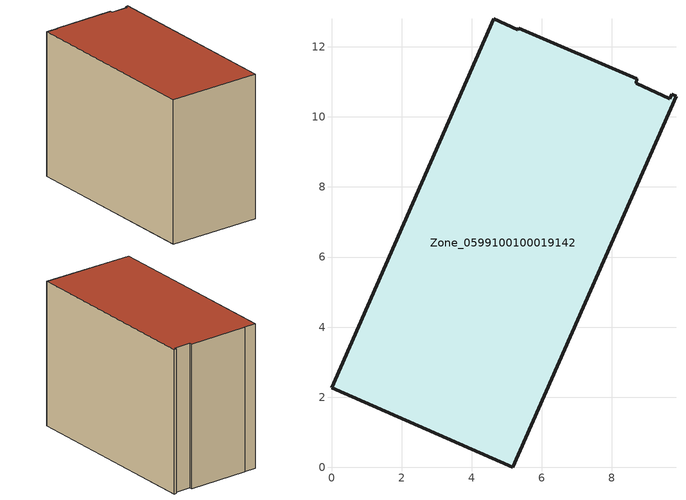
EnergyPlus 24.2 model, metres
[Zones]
Zone_0599100100019142
 floor ground (C_G): 0,2.28 4.63,12.8 5.32,12.49 5.35,12.54 8.71,11.09 8.7,10.95 9.65,10.52 9.71,10.65 9.83,10.59 5.17,0 z0
 wall outside (C_F): 5.17,0 9.83,10.59 9.71,10.65 9.65,10.52 8.7,10.95 8.71,11.09 5.35,12.54 5.32,12.49 4.63,12.8 0,2.28 5.17,0 z0:8.71
 roof outside (C_R): 4.63,12.8 0,2.28 5.17,0 9.83,10.59 9.71,10.65 9.65,10.52 8.7,10.95 8.71,11.09 5.35,12.54 5.32,12.49 z8.71
[BUILDING]
Pand.0599100100019142: North Axis=0; Terrain=City; Loads Convergence Tolerance Value=0.04; Temperature Convergence Tolerance Value=0.4; Solar Distribution=FullExterior; Maximum Number of Warmup Days=25; Minimum Number of Warmup Days=1
[Site:Location]
Rotterdam.The.Hague.AP_ZH_NLD Design_Conditions: Latitude=51.96; Longitude=4.45; Time Zone=1; Elevation=-4.5
[SITE:GROUNDTEMPERATURE:BUILDINGSURFACE]
18, 18, 18, 18, 18, 18, 18, 18, 18, 18, 18, 18
[MATERIAL] Thermal Absorptance=0.9; Solar Absorptance=0.7; Visible Absorptance=0.7
Name | Roughness | Thickness | Conductivity | Density | Specific Heat
G.TC.2015-2018 | MediumSmooth | 0.15 | 0.0428571 | 540 | 1210
F.TC.2015-2018 | Rough | 0.3 | 0.0666667 | 1920 | 840
R.TC.2015-2018 | MediumRough | 0.2 | 0.0333333 | 1500 | 1000
[CONSTRUCTION]
C_G: G.TC.2015-2018
C_F: F.TC.2015-2018
C_R: R.TC.2015-2018
[ZONE]
Zone_0599100100019142: Type=1; Multiplier=1; Ceiling Height=Autocalculate; Volume=Autocalculate; Floor Area=autocalculate; Part of Total Floor Area=Yes
[ZONEINFILTRATION:DESIGNFLOWRATE]
Infil_Zone_0599100100019142: Zone or ZoneList or Space or SpaceList=Zone_0599100100019142; Schedule=AlwaysOn; Design Flow Rate Calculation Method=Flow/Area; Flow Rate per Floor Area=0.0015; Constant Term Coefficient=1; Temperature Term Coefficient=0; Velocity Term Coefficient=0; Velocity Squared Term Coefficient=0
[HVACTEMPLATE:ZONE:IDEALLOADSAIRSYSTEM]
Zone_0599100100019142: Maximum Heating Supply Air Temperature=50; Minimum Cooling Supply Air Temperature=13; Maximum Heating Supply Air Humidity Ratio=0.0156; Minimum Cooling Supply Air Humidity Ratio=0.0077; Heating Limit=NoLimit; Cooling Limit=NoLimit; Dehumidification Control Type=ConstantSensibleHeatRatio; Cooling Sensible Heat Ratio=0.7; Dehumidification Setpoint=60; Humidification Control Type=None; Humidification Setpoint=30; Outdoor Air Method=None; Outdoor Air Flow Rate per Person=0.00944; Outdoor Air Flow Rate per Zone Floor Area=0; Outdoor Air Flow Rate per Zone=0; Demand Controlled Ventilation Type=None; Outdoor Air Economizer Type=NoEconomizer; Heat Recovery Type=None; Sensible Heat Recovery Effectiveness=0.7; Latent Heat Recovery Effectiveness=0.65
[ZONECONTROL:THERMOSTAT]
ThermostatControl_Zone_0599100100019142: Zone or ZoneList=Zone_0599100100019142; Control Type Schedule=DualSetpointControlType; Control 1=Thermostat_Zone_0599100100019142; Temperature Difference Between Cutout And Setpoint=0
[THERMOSTATSETPOINT:DUALSETPOINT]
Thermostat_Zone_0599100100019142: Heating Setpoint Temperature Schedule=HeatingSetpoint_Zone_0599100100019142; Cooling Setpoint Temperature Schedule=CoolingSetpoint_Zone_0599100100019142
[SCHEDULE:COMPACT]
HeatingSetpoint_Zone_0599100100019142: Through: 12/31, For: AllDays, Until: 24:00, 21
CoolingSetpoint_Zone_0599100100019142: Through: 12/31, For: AllDays, Until: 24:00, 24
DualSetpointControlType: Through: 12/31, For: AllDays, Until: 24:00, 4
AlwaysOn: Through: 12/31, For: AllDays, Until: 24:00, 1
